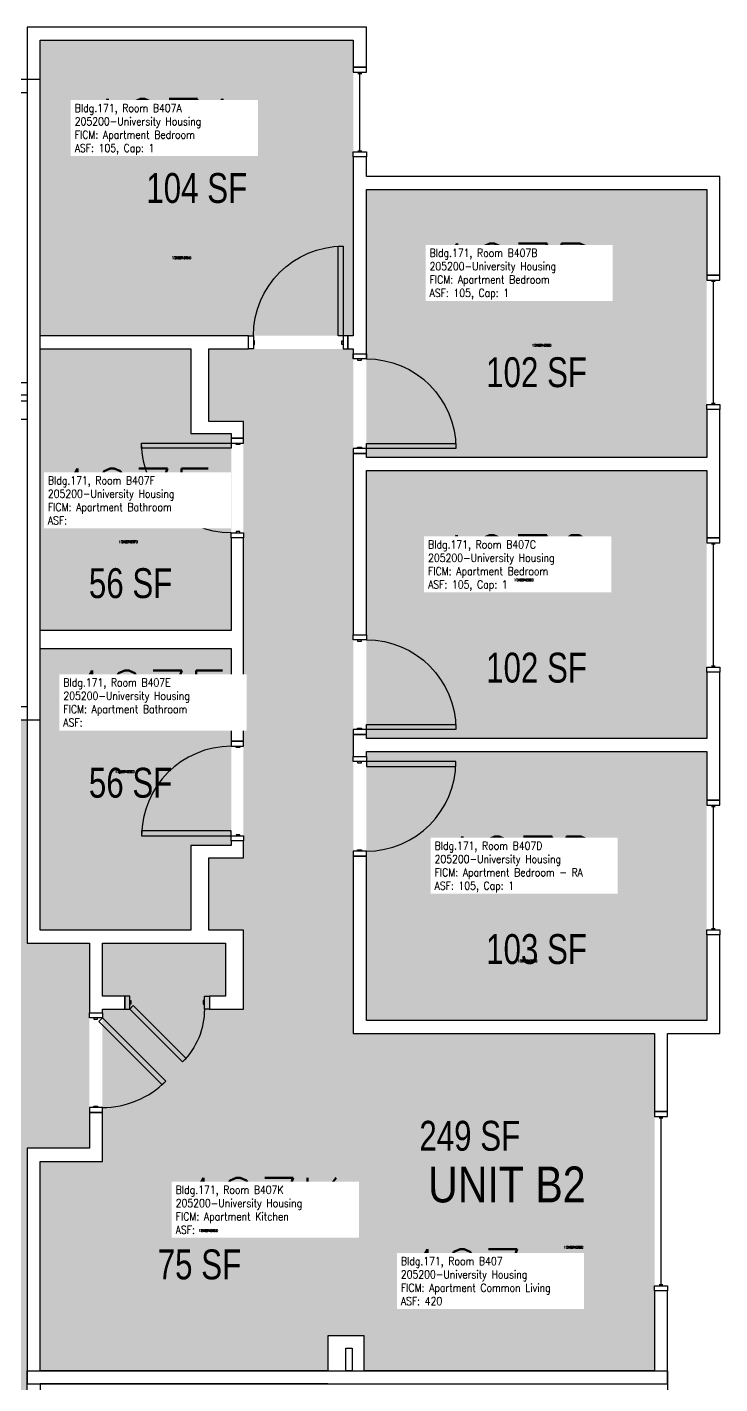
# Model space of a CAD drawing. Header units: inches. Extents: x -98 to 2219, y 102 to 2358.
# Drawn here: x 1934 to 2212, y 1813 to 2358 of the extents above; entities that cross this region are included whole.
import ezdxf
from ezdxf.enums import TextEntityAlignment as Align

# ---------------------------------------------------------------- set-up
doc = ezdxf.new("R2010")
doc.units = ezdxf.units.IN
doc.header["$LTSCALE"] = 96
doc.header["$MEASUREMENT"] = 0
for name, color, linetype in [('A-Area-Iden', 1, 'Continuous'), ('A-Door', 2, 'Continuous'), ('A-Glaz', 1, 'Continuous'), ('A-IDEN-RNUM', 7, 'Continuous'), ('A-IDEN-SNUM', 4, 'Continuous'), ('A-IDEN-VNUM', 4, 'Continuous'), ('A-Wall', 5, 'Continuous'), ('AREA-TEXT', 3, 'Continuous'), ('Rooms-Category-Color', 7, 'Continuous'), ('Rooms-College-Color', 7, 'Continuous'), ('Rooms-Department-Color', 7, 'Continuous'), ('Rooms-Division-Color', 7, 'Continuous'), ('Rooms-Information', 7, 'Continuous')]:
    doc.layers.add(name, color=color, linetype=linetype)
doc.styles.add('AREA', font='arial.ttf', dxfattribs={"width": 0.75, "height": 12})
doc.styles.add('ROOMSNUMBER', font='txt.shx', dxfattribs={"height": 0.03})
doc.styles.add('ROOMVNUMBER', font='simplex.shx', dxfattribs={"width": 0.85})
doc.styles.get("Standard").update_dxf_attribs({"font": 'ARIALN.TTF'})

msp = doc.modelspace()

# ---------------------------------------------------------------- hatches: boundary and pattern name
at = {"layer": 'Rooms-Category-Color', "true_color": 0x728ef3}
for points in [[(1939.17, 2352.44), (2064.92, 2352.44), (2064.92, 2233.69), (1939.17, 2233.69)], [(2070.17, 2292.44), (2206.92, 2292.44), (2206.92, 2184.82), (2070.17, 2184.82)], [(1939.17, 2228.44), (1999.67, 2228.44), (1999.67, 2194.44), (2015.92, 2194.44), (2015.92, 2115.3), (1939.17, 2115.3)], [(2069.3, 1817.94), (2069.3, 1902.08), (1964.17, 1902.08), (1964.17, 1963.21), (1973.12, 1963.21), (1973.12, 1968.46), (1964.17, 1968.46), (1964.17, 1989.66), (2013.55, 1989.66), (2013.55, 1968.46), (2007.12, 1968.46), (2007.12, 1963.21), (2020.8, 1963.21), (2020.8, 1994.91), (2006.92, 1994.91), (2006.92, 2023.66), (2020.8, 2023.66), (2020.8, 2199.69), (2006.92, 2199.69), (2006.92, 2228.44), (2064.92, 2228.44), (2064.92, 1953.44), (2185.92, 1953.44), (2185.92, 1817.94)], [(2070.17, 2179.57), (2206.92, 2179.57), (2206.92, 2071.94), (2070.17, 2071.94)], [(1939.17, 2108.05), (2015.92, 2108.05), (2015.92, 2028.91), (1999.67, 2028.91), (1999.67, 1994.91), (1939.17, 1994.91)], [(2206.92, 1958.69), (2206.92, 2066.69), (2070.17, 2066.69), (2070.17, 1958.69)], [(1939.17, 1902.08), (2069.3, 1902.08), (2069.3, 1831.94), (2054.67, 1831.94), (2054.67, 1817.94), (1939.17, 1817.94)]]:
    msp.add_hatch(color=171, dxfattribs=at).paths.add_polyline_path(points)
at = {"layer": 'Rooms-Category-Color', "true_color": 0xadadad}
for points in [[(1166.9, 2091.84), (1251.3, 2007.44), (1641.05, 2007.44), (1641.05, 1974.06), (1848.92, 1974.06), (1848.92, 1907.33), (1873.92, 1907.33), (1958.92, 1907.33), (1958.92, 1989.66), (1933.92, 1989.66), (1933.92, 2079.44), (1844.53, 2079.44), (1844.53, 2104.44), (1762.2, 2104.44), (1762.2, 2079.44), (1264.5, 2079.44), (1209.5, 2134.44)], [(1933.92, 1907.33), (1873.92, 1907.33), (1873.92, 1787.42), (1848.92, 1787.42), (1848.92, 1705.09), (1873.92, 1705.09), (1873.92, 1171.68), (1958.51, 1171.41), (1933.92, 1196), (1933.92, 1640.97), (1958.92, 1640.97), (1958.92, 1723.3), (1933.92, 1723.3)]]:
    msp.add_hatch(color=253, dxfattribs=at).paths.add_polyline_path(points)
at = {"layer": 'Rooms-College-Color', "true_color": 0xadadad}
for points in [[(1939.17, 2352.44), (2064.92, 2352.44), (2064.92, 2233.69), (1939.17, 2233.69)], [(2070.17, 2292.44), (2206.92, 2292.44), (2206.92, 2184.82), (2070.17, 2184.82)], [(1939.17, 2228.44), (1999.67, 2228.44), (1999.67, 2194.44), (2015.92, 2194.44), (2015.92, 2115.3), (1939.17, 2115.3)], [(2069.3, 1817.94), (2069.3, 1902.08), (1964.17, 1902.08), (1964.17, 1963.21), (1973.12, 1963.21), (1973.12, 1968.46), (1964.17, 1968.46), (1964.17, 1989.66), (2013.55, 1989.66), (2013.55, 1968.46), (2007.12, 1968.46), (2007.12, 1963.21), (2020.8, 1963.21), (2020.8, 1994.91), (2006.92, 1994.91), (2006.92, 2023.66), (2020.8, 2023.66), (2020.8, 2199.69), (2006.92, 2199.69), (2006.92, 2228.44), (2064.92, 2228.44), (2064.92, 1953.44), (2185.92, 1953.44), (2185.92, 1817.94)], [(2070.17, 2179.57), (2206.92, 2179.57), (2206.92, 2071.94), (2070.17, 2071.94)], [(1166.9, 2091.84), (1251.3, 2007.44), (1641.05, 2007.44), (1641.05, 1974.06), (1848.92, 1974.06), (1848.92, 1907.33), (1873.92, 1907.33), (1958.92, 1907.33), (1958.92, 1989.66), (1933.92, 1989.66), (1933.92, 2079.44), (1844.53, 2079.44), (1844.53, 2104.44), (1762.2, 2104.44), (1762.2, 2079.44), (1264.5, 2079.44), (1209.5, 2134.44)], [(1939.17, 2108.05), (2015.92, 2108.05), (2015.92, 2028.91), (1999.67, 2028.91), (1999.67, 1994.91), (1939.17, 1994.91)], [(2206.92, 1958.69), (2206.92, 2066.69), (2070.17, 2066.69), (2070.17, 1958.69)], [(1933.92, 1907.33), (1873.92, 1907.33), (1873.92, 1787.42), (1848.92, 1787.42), (1848.92, 1705.09), (1873.92, 1705.09), (1873.92, 1171.68), (1958.51, 1171.41), (1933.92, 1196), (1933.92, 1640.97), (1958.92, 1640.97), (1958.92, 1723.3), (1933.92, 1723.3)], [(1939.17, 1902.08), (2069.3, 1902.08), (2069.3, 1831.94), (2054.67, 1831.94), (2054.67, 1817.94), (1939.17, 1817.94)]]:
    msp.add_hatch(color=253, dxfattribs=at).paths.add_polyline_path(points)
at = {"layer": 'Rooms-Department-Color', "true_color": 0x604aed}
for points in [[(1939.17, 2352.44), (2064.92, 2352.44), (2064.92, 2233.69), (1939.17, 2233.69)], [(2070.17, 2292.44), (2206.92, 2292.44), (2206.92, 2184.82), (2070.17, 2184.82)], [(1939.17, 2228.44), (1999.67, 2228.44), (1999.67, 2194.44), (2015.92, 2194.44), (2015.92, 2115.3), (1939.17, 2115.3)], [(2069.3, 1817.94), (2069.3, 1902.08), (1964.17, 1902.08), (1964.17, 1963.21), (1973.12, 1963.21), (1973.12, 1968.46), (1964.17, 1968.46), (1964.17, 1989.66), (2013.55, 1989.66), (2013.55, 1968.46), (2007.12, 1968.46), (2007.12, 1963.21), (2020.8, 1963.21), (2020.8, 1994.91), (2006.92, 1994.91), (2006.92, 2023.66), (2020.8, 2023.66), (2020.8, 2199.69), (2006.92, 2199.69), (2006.92, 2228.44), (2064.92, 2228.44), (2064.92, 1953.44), (2185.92, 1953.44), (2185.92, 1817.94)], [(2070.17, 2179.57), (2206.92, 2179.57), (2206.92, 2071.94), (2070.17, 2071.94)], [(1939.17, 2108.05), (2015.92, 2108.05), (2015.92, 2028.91), (1999.67, 2028.91), (1999.67, 1994.91), (1939.17, 1994.91)], [(2206.92, 1958.69), (2206.92, 2066.69), (2070.17, 2066.69), (2070.17, 1958.69)], [(1939.17, 1902.08), (2069.3, 1902.08), (2069.3, 1831.94), (2054.67, 1831.94), (2054.67, 1817.94), (1939.17, 1817.94)]]:
    msp.add_hatch(color=173, dxfattribs=at).paths.add_polyline_path(points)
at = {"layer": 'Rooms-Department-Color', "true_color": 0xacacac}
for points in [[(1166.9, 2091.84), (1251.3, 2007.44), (1641.05, 2007.44), (1641.05, 1974.06), (1848.92, 1974.06), (1848.92, 1907.33), (1873.92, 1907.33), (1958.92, 1907.33), (1958.92, 1989.66), (1933.92, 1989.66), (1933.92, 2079.44), (1844.53, 2079.44), (1844.53, 2104.44), (1762.2, 2104.44), (1762.2, 2079.44), (1264.5, 2079.44), (1209.5, 2134.44)], [(1933.92, 1907.33), (1873.92, 1907.33), (1873.92, 1787.42), (1848.92, 1787.42), (1848.92, 1705.09), (1873.92, 1705.09), (1873.92, 1171.68), (1958.51, 1171.41), (1933.92, 1196), (1933.92, 1640.97), (1958.92, 1640.97), (1958.92, 1723.3), (1933.92, 1723.3)]]:
    msp.add_hatch(color=253, dxfattribs=at).paths.add_polyline_path(points)
at = {"layer": 'Rooms-Division-Color', "true_color": 0x604aed}
for points in [[(1939.17, 2352.44), (2064.92, 2352.44), (2064.92, 2233.69), (1939.17, 2233.69)], [(2070.17, 2292.44), (2206.92, 2292.44), (2206.92, 2184.82), (2070.17, 2184.82)], [(1939.17, 2228.44), (1999.67, 2228.44), (1999.67, 2194.44), (2015.92, 2194.44), (2015.92, 2115.3), (1939.17, 2115.3)], [(2069.3, 1817.94), (2069.3, 1902.08), (1964.17, 1902.08), (1964.17, 1963.21), (1973.12, 1963.21), (1973.12, 1968.46), (1964.17, 1968.46), (1964.17, 1989.66), (2013.55, 1989.66), (2013.55, 1968.46), (2007.12, 1968.46), (2007.12, 1963.21), (2020.8, 1963.21), (2020.8, 1994.91), (2006.92, 1994.91), (2006.92, 2023.66), (2020.8, 2023.66), (2020.8, 2199.69), (2006.92, 2199.69), (2006.92, 2228.44), (2064.92, 2228.44), (2064.92, 1953.44), (2185.92, 1953.44), (2185.92, 1817.94)], [(2070.17, 2179.57), (2206.92, 2179.57), (2206.92, 2071.94), (2070.17, 2071.94)], [(1939.17, 2108.05), (2015.92, 2108.05), (2015.92, 2028.91), (1999.67, 2028.91), (1999.67, 1994.91), (1939.17, 1994.91)], [(2206.92, 1958.69), (2206.92, 2066.69), (2070.17, 2066.69), (2070.17, 1958.69)], [(1939.17, 1902.08), (2069.3, 1902.08), (2069.3, 1831.94), (2054.67, 1831.94), (2054.67, 1817.94), (1939.17, 1817.94)]]:
    msp.add_hatch(color=173, dxfattribs=at).paths.add_polyline_path(points)
at = {"layer": 'Rooms-Division-Color', "true_color": 0xadadad}
for points in [[(1166.9, 2091.84), (1251.3, 2007.44), (1641.05, 2007.44), (1641.05, 1974.06), (1848.92, 1974.06), (1848.92, 1907.33), (1873.92, 1907.33), (1958.92, 1907.33), (1958.92, 1989.66), (1933.92, 1989.66), (1933.92, 2079.44), (1844.53, 2079.44), (1844.53, 2104.44), (1762.2, 2104.44), (1762.2, 2079.44), (1264.5, 2079.44), (1209.5, 2134.44)], [(1933.92, 1907.33), (1873.92, 1907.33), (1873.92, 1787.42), (1848.92, 1787.42), (1848.92, 1705.09), (1873.92, 1705.09), (1873.92, 1171.68), (1958.51, 1171.41), (1933.92, 1196), (1933.92, 1640.97), (1958.92, 1640.97), (1958.92, 1723.3), (1933.92, 1723.3)]]:
    msp.add_hatch(color=253, dxfattribs=at).paths.add_polyline_path(points)

# ---------------------------------------------------------------- linework, layer by layer
at = {"layer": 'A-Door'}
for points in [[(2060.8, 2233.69), (2058.8, 2233.69), (2058.8, 2269.69), (2060.8, 2269.69)], [(2060.8, 2233.69), (2058.8, 2233.69), (2058.8, 2269.69), (2060.8, 2269.69)], [(2024.8, 2228.44), (2022.8, 2228.44), (2022.8, 2233.69), (2024.8, 2233.69)], [(2024.8, 2228.44), (2022.8, 2228.44), (2022.8, 2233.69), (2024.8, 2233.69)], [(2024.8, 2230.19), (2025.3, 2230.19), (2025.3, 2231.69), (2024.8, 2231.69)], [(2024.8, 2230.19), (2025.3, 2230.19), (2025.3, 2231.69), (2024.8, 2231.69)], [(2060.8, 2230.19), (2060.3, 2230.19), (2060.3, 2231.69), (2060.8, 2231.69)], [(2060.8, 2230.19), (2060.3, 2230.19), (2060.3, 2231.69), (2060.8, 2231.69)], [(2060.8, 2228.44), (2062.8, 2228.44), (2062.8, 2233.69), (2060.8, 2233.69)], [(2060.8, 2228.44), (2062.8, 2228.44), (2062.8, 2233.69), (2060.8, 2233.69)], [(2064.92, 2224.44), (2064.92, 2226.44), (2070.17, 2226.44), (2070.17, 2224.44)], [(2066.67, 2224.44), (2066.67, 2223.94), (2068.17, 2223.94), (2068.17, 2224.44)], [(2020.8, 2190.55), (2020.8, 2192.55), (2015.92, 2192.55), (2015.92, 2190.55)], [(2020.8, 2190.55), (2020.8, 2192.55), (2015.92, 2192.55), (2015.92, 2190.55)], [(2015.92, 2190.55), (2015.92, 2188.55), (1979.92, 2188.55), (1979.92, 2190.55)], [(2015.92, 2190.55), (2015.92, 2188.55), (1979.92, 2188.55), (1979.92, 2190.55)], [(2019.42, 2190.55), (2019.42, 2190.05), (2017.92, 2190.05), (2017.92, 2190.55)], [(2019.42, 2190.55), (2019.42, 2190.05), (2017.92, 2190.05), (2017.92, 2190.55)], [(2064.92, 2188.44), (2064.92, 2186.44), (2070.17, 2186.44), (2070.17, 2188.44)], [(2066.67, 2188.44), (2066.67, 2188.94), (2068.17, 2188.94), (2068.17, 2188.44)], [(2070.17, 2188.44), (2070.17, 2190.44), (2106.17, 2190.44), (2106.17, 2188.44)], [(2020.8, 2154.55), (2020.8, 2152.55), (2015.92, 2152.55), (2015.92, 2154.55)], [(2020.8, 2154.55), (2020.8, 2152.55), (2015.92, 2152.55), (2015.92, 2154.55)], [(2019.42, 2154.55), (2019.42, 2155.05), (2017.92, 2155.05), (2017.92, 2154.55)], [(2019.42, 2154.55), (2019.42, 2155.05), (2017.92, 2155.05), (2017.92, 2154.55)], [(2064.92, 2111.57), (2064.92, 2113.57), (2070.17, 2113.57), (2070.17, 2111.57)], [(2064.92, 2111.57), (2064.92, 2113.57), (2070.17, 2113.57), (2070.17, 2111.57)], [(2066.67, 2111.57), (2066.67, 2111.07), (2068.17, 2111.07), (2068.17, 2111.57)], [(2066.67, 2111.57), (2066.67, 2111.07), (2068.17, 2111.07), (2068.17, 2111.57)], [(2070.17, 2075.57), (2070.17, 2077.57), (2106.17, 2077.57), (2106.17, 2075.57)], [(2070.17, 2075.57), (2070.17, 2077.57), (2106.17, 2077.57), (2106.17, 2075.57)], [(2064.92, 2075.57), (2064.92, 2073.57), (2070.17, 2073.57), (2070.17, 2075.57)], [(2064.92, 2075.57), (2064.92, 2073.57), (2070.17, 2073.57), (2070.17, 2075.57)], [(2066.67, 2075.57), (2066.67, 2076.07), (2068.17, 2076.07), (2068.17, 2075.57)], [(2066.67, 2075.57), (2066.67, 2076.07), (2068.17, 2076.07), (2068.17, 2075.57)], [(2020.8, 2068.8), (2020.8, 2070.8), (2015.92, 2070.8), (2015.92, 2068.8)], [(2020.8, 2068.8), (2020.8, 2070.8), (2015.92, 2070.8), (2015.92, 2068.8)], [(2019.42, 2068.8), (2019.42, 2068.3), (2017.92, 2068.3), (2017.92, 2068.8)], [(2019.42, 2068.8), (2019.42, 2068.3), (2017.92, 2068.3), (2017.92, 2068.8)], [(2064.92, 2062.69), (2064.92, 2064.69), (2070.17, 2064.69), (2070.17, 2062.69)], [(2064.92, 2062.69), (2064.92, 2064.69), (2070.17, 2064.69), (2070.17, 2062.69)], [(2066.67, 2062.69), (2066.67, 2062.19), (2068.17, 2062.19), (2068.17, 2062.69)], [(2066.67, 2062.69), (2066.67, 2062.19), (2068.17, 2062.19), (2068.17, 2062.69)], [(2070.17, 2062.69), (2070.17, 2060.69), (2106.17, 2060.69), (2106.17, 2062.69)], [(2070.17, 2062.69), (2070.17, 2060.69), (2106.17, 2060.69), (2106.17, 2062.69)], [(2015.92, 2032.8), (2015.92, 2034.8), (1979.92, 2034.8), (1979.92, 2032.8)], [(2015.92, 2032.8), (2015.92, 2034.8), (1979.92, 2034.8), (1979.92, 2032.8)], [(2019.42, 2032.8), (2019.42, 2033.3), (2017.92, 2033.3), (2017.92, 2032.8)], [(2019.42, 2032.8), (2019.42, 2033.3), (2017.92, 2033.3), (2017.92, 2032.8)], [(2020.8, 2032.8), (2020.8, 2030.8), (2015.92, 2030.8), (2015.92, 2032.8)], [(2020.8, 2032.8), (2020.8, 2030.8), (2015.92, 2030.8), (2015.92, 2032.8)], [(2064.92, 2026.69), (2064.92, 2024.69), (2070.17, 2024.69), (2070.17, 2026.69)], [(2064.92, 2026.69), (2064.92, 2024.69), (2070.17, 2024.69), (2070.17, 2026.69)], [(2066.67, 2026.69), (2066.67, 2027.19), (2068.17, 2027.19), (2068.17, 2026.69)], [(2066.67, 2026.69), (2066.67, 2027.19), (2068.17, 2027.19), (2068.17, 2026.69)], [(1975.12, 1968.46), (1973.12, 1968.46), (1973.12, 1963.21), (1975.12, 1963.21)], [(1975.12, 1968.46), (1973.12, 1968.46), (1973.12, 1963.21), (1975.12, 1963.21)], [(2005.12, 1968.46), (2007.12, 1968.46), (2007.12, 1963.21), (2005.12, 1963.21)], [(2005.12, 1968.46), (2007.12, 1968.46), (2007.12, 1963.21), (2005.12, 1963.21)], [(1975.12, 1966.71), (1975.62, 1966.71), (1975.62, 1965.21), (1975.12, 1965.21)], [(1975.12, 1966.71), (1975.62, 1966.71), (1975.62, 1965.21), (1975.12, 1965.21)], [(1975.12, 1963.21), (1976.54, 1964.62), (1997.75, 1943.41), (1996.34, 1942)], [(1975.12, 1963.21), (1976.54, 1964.62), (1997.75, 1943.41), (1996.34, 1942)], [(2005.12, 1966.71), (2004.62, 1966.71), (2004.62, 1965.21), (2005.12, 1965.21)], [(2005.12, 1966.71), (2004.62, 1966.71), (2004.62, 1965.21), (2005.12, 1965.21)], [(1958.92, 1959.72), (1958.92, 1961.72), (1964.17, 1961.72), (1964.17, 1959.72)], [(1958.92, 1959.72), (1958.92, 1961.72), (1964.17, 1961.72), (1964.17, 1959.72)], [(1960.67, 1959.72), (1960.67, 1959.22), (1962.17, 1959.22), (1962.17, 1959.72)], [(1960.67, 1959.72), (1960.67, 1959.22), (1962.17, 1959.22), (1962.17, 1959.72)], [(1964.17, 1959.72), (1962.76, 1958.31), (1988.21, 1932.85), (1989.63, 1934.27)], [(1964.17, 1959.72), (1962.76, 1958.31), (1988.21, 1932.85), (1989.63, 1934.27)], [(1960.67, 1923.72), (1960.67, 1924.22), (1962.17, 1924.22), (1962.17, 1923.72)], [(1960.67, 1923.72), (1960.67, 1924.22), (1962.17, 1924.22), (1962.17, 1923.72)], [(1958.92, 1923.72), (1958.92, 1921.72), (1964.17, 1921.72), (1964.17, 1923.72)], [(1958.92, 1923.72), (1958.92, 1921.72), (1964.17, 1921.72), (1964.17, 1923.72)]]:
    msp.add_lwpolyline(points, close=True, dxfattribs=at)
at = {"layer": 'A-Door', "extrusion": (0, 0, -1)}
for centre, radius, start, end in [((-2060.8, 2233.69), 36, 0, 90), ((-2060.8, 2233.69), 36, 0, 90), ((-2070.17, 2188.44), 36, 90, 180), ((-2015.92, 2190.55), 36, 270, 0), ((-2015.92, 2190.55), 36, 270, 0), ((-2070.17, 2075.57), 36, 90, 180), ((-2070.17, 2075.57), 36, 90, 180), ((-1975.12, 1963.21), 30, 180, 225), ((-1975.12, 1963.21), 30, 180, 225)]:
    msp.add_arc(centre, radius, start, end, dxfattribs=at)
at = {"layer": 'A-Door'}
for centre, start, end in [((2015.92, 2032.8), 90, 180), ((2015.92, 2032.8), 90, 180), ((2070.17, 2062.69), 270, 0), ((2070.17, 2062.69), 270, 0), ((1964.17, 1959.72), 270, 315), ((1964.17, 1959.72), 270, 315)]:
    msp.add_arc(centre, 36, start, end, dxfattribs=at)
at = {"layer": 'A-Glaz'}
for p, q in [((2066.8, 2339.06), (2068.3, 2339.06)), ((2066.8, 2339.06), (2068.3, 2339.06)), ((2067.55, 2308.06), (2067.55, 2339.06)), ((2067.55, 2308.06), (2067.55, 2339.06)), ((2066.8, 2308.06), (2068.3, 2308.06)), ((2066.8, 2308.06), (2068.3, 2308.06)), ((2208.8, 2255.59), (2210.3, 2255.59)), ((2208.8, 2255.59), (2210.3, 2255.59)), ((2209.55, 2206.59), (2209.55, 2255.59)), ((2209.55, 2206.59), (2209.55, 2255.59)), ((2208.8, 2206.59), (2210.3, 2206.59)), ((2208.8, 2206.59), (2210.3, 2206.59)), ((2208.8, 2150.07), (2210.3, 2150.07)), ((2208.8, 2150.07), (2210.3, 2150.07)), ((2209.55, 2101.07), (2209.55, 2150.07)), ((2209.55, 2101.07), (2209.55, 2150.07)), ((2208.8, 2101.07), (2210.3, 2101.07)), ((2208.8, 2101.07), (2210.3, 2101.07)), ((2208.8, 2044.6), (2210.3, 2044.6)), ((2208.8, 2044.6), (2210.3, 2044.6)), ((2209.55, 1995.6), (2209.55, 2044.6)), ((2209.55, 1995.6), (2209.55, 2044.6)), ((2208.8, 1995.6), (2210.3, 1995.6)), ((2208.8, 1995.6), (2210.3, 1995.6)), ((2187.8, 1919.56), (2189.3, 1919.56)), ((2187.8, 1919.56), (2189.3, 1919.56)), ((2188.55, 1852.56), (2188.55, 1919.56)), ((2188.55, 1852.56), (2188.55, 1919.56)), ((2187.8, 1852.56), (2189.3, 1852.56)), ((2187.8, 1852.56), (2189.3, 1852.56))]:
    msp.add_line(p, q, dxfattribs=at)
for points in [[(2070.17, 2339.56), (2070.17, 2341.56), (2064.92, 2341.56), (2064.92, 2339.56)], [(2070.17, 2339.56), (2070.17, 2341.56), (2064.92, 2341.56), (2064.92, 2339.56)], [(2070.17, 2307.56), (2070.17, 2305.56), (2064.92, 2305.56), (2064.92, 2307.56)], [(2070.17, 2307.56), (2070.17, 2305.56), (2064.92, 2305.56), (2064.92, 2307.56)], [(2212.17, 2256.09), (2212.17, 2258.09), (2206.92, 2258.09), (2206.92, 2256.09)], [(2212.17, 2256.09), (2212.17, 2258.09), (2206.92, 2258.09), (2206.92, 2256.09)], [(2212.17, 2206.09), (2212.17, 2204.09), (2206.92, 2204.09), (2206.92, 2206.09)], [(2212.17, 2206.09), (2212.17, 2204.09), (2206.92, 2204.09), (2206.92, 2206.09)], [(2212.17, 2150.57), (2212.17, 2152.57), (2206.92, 2152.57), (2206.92, 2150.57)], [(2212.17, 2150.57), (2212.17, 2152.57), (2206.92, 2152.57), (2206.92, 2150.57)], [(2212.17, 2100.57), (2212.17, 2098.57), (2206.92, 2098.57), (2206.92, 2100.57)], [(2212.17, 2100.57), (2212.17, 2098.57), (2206.92, 2098.57), (2206.92, 2100.57)], [(2212.17, 2045.1), (2212.17, 2047.1), (2206.92, 2047.1), (2206.92, 2045.1)], [(2212.17, 2045.1), (2212.17, 2047.1), (2206.92, 2047.1), (2206.92, 2045.1)], [(2212.17, 1995.1), (2212.17, 1993.1), (2206.92, 1993.1), (2206.92, 1995.1)], [(2212.17, 1995.1), (2212.17, 1993.1), (2206.92, 1993.1), (2206.92, 1995.1)], [(2191.17, 1920.06), (2191.17, 1922.06), (2185.92, 1922.06), (2185.92, 1920.06)], [(2191.17, 1920.06), (2191.17, 1922.06), (2185.92, 1922.06), (2185.92, 1920.06)], [(2191.17, 1852.06), (2191.17, 1850.06), (2185.92, 1850.06), (2185.92, 1852.06)], [(2191.17, 1852.06), (2191.17, 1850.06), (2185.92, 1850.06), (2185.92, 1852.06)]]:
    msp.add_lwpolyline(points, close=True, dxfattribs=at)
at = {"layer": 'A-Wall'}
for p, q in [((2070.17, 2357.69), (1933.92, 2357.69)), ((1933.92, 2357.69), (1933.92, 2229.07)), ((2070.17, 2357.69), (1933.92, 2357.69)), ((1933.92, 2357.69), (1933.92, 2229.07)), ((2070.17, 2341.56), (2070.17, 2357.69)), ((2070.17, 2341.56), (2070.17, 2357.69)), ((1939.17, 2352.44), (2064.92, 2352.44)), ((1939.17, 2233.69), (1939.17, 2352.44)), ((1939.17, 2352.44), (2064.92, 2352.44)), ((1939.17, 2233.69), (1939.17, 2352.44)), ((2064.92, 2352.44), (2064.92, 2341.56)), ((2064.92, 2352.44), (2064.92, 2341.56)), ((2064.92, 2341.56), (2070.17, 2341.56)), ((2064.92, 2341.56), (2070.17, 2341.56)), ((1939.17, 2336.69), (1901.81, 2336.69)), ((1939.17, 2079.44), (1939.17, 2336.69)), ((1901.81, 2331.44), (1933.92, 2331.44)), ((1933.92, 2331.44), (1933.92, 2214.82)), ((2070.17, 2305.56), (2064.92, 2305.56)), ((2064.92, 2305.56), (2064.92, 2297.07)), ((2070.17, 2305.56), (2064.92, 2305.56)), ((2064.92, 2305.56), (2064.92, 2297.07)), ((2070.17, 2297.69), (2070.17, 2305.56)), ((2070.17, 2297.69), (2070.17, 2305.56)), ((2064.92, 2297.07), (2064.92, 2233.69)), ((2064.92, 2297.07), (2064.92, 2233.69)), ((2212.17, 2297.69), (2070.17, 2297.69)), ((2212.17, 2297.69), (2070.17, 2297.69)), ((2212.17, 2258.09), (2212.17, 2297.69)), ((2212.17, 2258.09), (2212.17, 2297.69)), ((2070.17, 2292.44), (2206.92, 2292.44)), ((2070.17, 2292.44), (2206.92, 2292.44)), ((2070.17, 2224.44), (2070.17, 2292.44)), ((2070.17, 2224.44), (2070.17, 2292.44)), ((2206.92, 2292.44), (2206.92, 2258.09)), ((2206.92, 2292.44), (2206.92, 2258.09)), ((2206.92, 2258.09), (2212.17, 2258.09)), ((2206.92, 2258.09), (2212.17, 2258.09)), ((1933.92, 2229.07), (1933.92, 1989.66)), ((1933.92, 2229.07), (1933.92, 1989.66)), ((2020.17, 2233.69), (1939.17, 2233.69)), ((2020.17, 2233.69), (1939.17, 2233.69)), ((2022.8, 2233.69), (2020.17, 2233.69)), ((2022.8, 2233.69), (2020.17, 2233.69)), ((2022.8, 2228.44), (2022.8, 2233.69)), ((2022.8, 2228.44), (2022.8, 2233.69)), ((2064.92, 2233.69), (2062.8, 2233.69)), ((2062.8, 2233.69), (2062.8, 2228.44)), ((2064.92, 2233.69), (2062.8, 2233.69)), ((2062.8, 2233.69), (2062.8, 2228.44)), ((1939.17, 2228.44), (1999.67, 2228.44)), ((1939.17, 2115.3), (1939.17, 2228.44)), ((1939.17, 2228.44), (1999.67, 2228.44)), ((1939.17, 2115.3), (1939.17, 2228.44)), ((1999.67, 2228.44), (1999.67, 2194.44)), ((1999.67, 2228.44), (1999.67, 2194.44)), ((2006.92, 2228.44), (2020.17, 2228.44)), ((2006.92, 2199.32), (2006.92, 2228.44)), ((2006.92, 2228.44), (2020.17, 2228.44)), ((2006.92, 2199.32), (2006.92, 2228.44)), ((2020.17, 2228.44), (2022.8, 2228.44)), ((2020.17, 2228.44), (2022.8, 2228.44)), ((2062.8, 2228.44), (2064.92, 2228.44)), ((2062.8, 2228.44), (2064.92, 2228.44)), ((2064.92, 2228.44), (2064.92, 2224.44)), ((2064.92, 2228.44), (2064.92, 2224.44)), ((2064.92, 2226.44), (2070.17, 2226.44)), ((1933.92, 2214.82), (1919.92, 2214.82)), ((1924.8, 2209.94), (1933.92, 2209.94)), ((1933.92, 2207.44), (1924.8, 2207.44)), ((1933.92, 2209.94), (1933.92, 2207.44)), ((2212.17, 2204.09), (2206.92, 2204.09)), ((2206.92, 2204.09), (2206.92, 2184.82)), ((2212.17, 2204.09), (2206.92, 2204.09)), ((2206.92, 2204.09), (2206.92, 2184.82)), ((2206.92, 2204.09), (2206.92, 2184.82)), ((2212.17, 2152.57), (2212.17, 2204.09)), ((2212.17, 2152.57), (2212.17, 2204.09)), ((1919.92, 2200.19), (1933.92, 2200.19)), ((1933.92, 2200.19), (1933.92, 2084.69)), ((2020.8, 2199.32), (2006.92, 2199.32)), ((2020.8, 2199.32), (2006.92, 2199.32)), ((2020.8, 2192.55), (2020.8, 2199.32)), ((2020.8, 2192.55), (2020.8, 2199.32)), ((1999.67, 2194.44), (2015.92, 2194.44)), ((1999.67, 2194.44), (2015.92, 2194.44)), ((2015.92, 2194.44), (2015.92, 2192.55)), ((2015.92, 2194.44), (2015.92, 2192.55)), ((2015.92, 2192.55), (2020.8, 2192.55)), ((2015.92, 2192.55), (2020.8, 2192.55)), ((2064.92, 2188.44), (2064.92, 2113.57)), ((2064.92, 2188.44), (2064.92, 2113.57)), ((2070.17, 2186.44), (2064.92, 2186.44)), ((2070.17, 2184.82), (2070.17, 2190.44)), ((2070.17, 2184.82), (2070.17, 2190.44)), ((2070.17, 2184.82), (2070.17, 2186.44)), ((2206.92, 2184.82), (2070.17, 2184.82)), ((2070.17, 2113.57), (2070.17, 2179.57)), ((2070.17, 2113.57), (2070.17, 2179.57)), ((2070.17, 2179.57), (2206.92, 2179.57)), ((2206.92, 2179.57), (2206.92, 2152.57)), ((2206.92, 2179.57), (2206.92, 2152.57)), ((2206.92, 2179.57), (2206.92, 2152.57)), ((2020.8, 2152.55), (2015.92, 2152.55)), ((2015.92, 2152.55), (2015.92, 2115.3)), ((2020.8, 2152.55), (2015.92, 2152.55)), ((2015.92, 2152.55), (2015.92, 2115.3)), ((2020.8, 2070.8), (2020.8, 2152.55)), ((2020.8, 2070.8), (2020.8, 2152.55)), ((2206.92, 2152.57), (2212.17, 2152.57)), ((2206.92, 2152.57), (2212.17, 2152.57)), ((2015.92, 2115.3), (1939.17, 2115.3)), ((2015.92, 2115.3), (1939.17, 2115.3)), ((2064.92, 2113.57), (2070.17, 2113.57)), ((2064.92, 2113.57), (2070.17, 2113.57)), ((1939.17, 2108.05), (2015.92, 2108.05)), ((1939.17, 1994.91), (1939.17, 2108.05)), ((1939.17, 2108.05), (2015.92, 2108.05)), ((1939.17, 1994.91), (1939.17, 2108.05)), ((2015.92, 2108.05), (2015.92, 2070.8)), ((2015.92, 2108.05), (2015.92, 2070.8)), ((2212.17, 2098.57), (2206.92, 2098.57)), ((2206.92, 2098.57), (2206.92, 2071.94)), ((2212.17, 2098.57), (2206.92, 2098.57)), ((2206.92, 2098.57), (2206.92, 2071.94)), ((2212.17, 2047.1), (2212.17, 2098.57)), ((2212.17, 2047.1), (2212.17, 2098.57)), ((1933.92, 2084.69), (1849.78, 2084.69)), ((1844.53, 2079.44), (1939.17, 2079.44)), ((2070.17, 2073.57), (2064.92, 2073.57)), ((2064.92, 2073.57), (2064.92, 2064.69)), ((2070.17, 2073.57), (2064.92, 2073.57)), ((2064.92, 2073.57), (2064.92, 2064.69)), ((2070.17, 2071.94), (2070.17, 2073.57)), ((2070.17, 2071.94), (2070.17, 2073.57)), ((2206.92, 2071.94), (2070.17, 2071.94)), ((2206.92, 2071.94), (2070.17, 2071.94)), ((2015.92, 2070.8), (2020.8, 2070.8)), ((2015.92, 2070.8), (2020.8, 2070.8)), ((2070.17, 2066.69), (2206.92, 2066.69)), ((2070.17, 2064.69), (2070.17, 2066.69)), ((2070.17, 2066.69), (2206.92, 2066.69)), ((2070.17, 2064.69), (2070.17, 2066.69)), ((2206.92, 2066.69), (2206.92, 2047.1)), ((2206.92, 2066.69), (2206.92, 2047.1)), ((2064.92, 2064.69), (2070.17, 2064.69)), ((2064.92, 2064.69), (2070.17, 2064.69)), ((2206.92, 2047.1), (2212.17, 2047.1)), ((2206.92, 2047.1), (2212.17, 2047.1)), ((2015.92, 2028.91), (1999.67, 2028.91)), ((1999.67, 2028.91), (1999.67, 1994.91)), ((2015.92, 2028.91), (1999.67, 2028.91)), ((1999.67, 2028.91), (1999.67, 1994.91)), ((2020.8, 2030.8), (2015.92, 2030.8)), ((2015.92, 2030.8), (2015.92, 2028.91)), ((2020.8, 2030.8), (2015.92, 2030.8)), ((2015.92, 2030.8), (2015.92, 2028.91)), ((2020.8, 2024.03), (2020.8, 2030.8)), ((2020.8, 2024.03), (2020.8, 2030.8)), ((2006.92, 2024.03), (2020.8, 2024.03)), ((2006.92, 1994.91), (2006.92, 2024.03)), ((2006.92, 2024.03), (2020.8, 2024.03)), ((2006.92, 1994.91), (2006.92, 2024.03)), ((2070.17, 2024.69), (2064.92, 2024.69)), ((2064.92, 2024.69), (2064.92, 1953.44)), ((2070.17, 2024.69), (2064.92, 2024.69)), ((2064.92, 2024.69), (2064.92, 1953.44)), ((2070.17, 1958.69), (2070.17, 2024.69)), ((2070.17, 1958.69), (2070.17, 2024.69)), ((1999.67, 1994.91), (1939.17, 1994.91)), ((1999.67, 1994.91), (1939.17, 1994.91)), ((2020.8, 1994.91), (2006.92, 1994.91)), ((2020.8, 1994.91), (2006.92, 1994.91)), ((2020.8, 1963.21), (2020.8, 1994.91)), ((2020.8, 1963.21), (2020.8, 1994.91)), ((1933.92, 1989.66), (1958.92, 1989.66)), ((1933.92, 1989.66), (1958.92, 1989.66)), ((1958.92, 1989.66), (1958.92, 1961.72)), ((1958.92, 1989.66), (1958.92, 1961.72)), ((1964.17, 1968.46), (1964.17, 1989.66)), ((1964.17, 1989.66), (2013.55, 1989.66)), ((1964.17, 1968.46), (1964.17, 1989.66)), ((1964.17, 1989.66), (2013.55, 1989.66)), ((2013.55, 1989.66), (2013.55, 1968.46)), ((2013.55, 1989.66), (2013.55, 1968.46)), ((2212.17, 1993.1), (2206.92, 1993.1)), ((2206.92, 1993.1), (2206.92, 1958.69)), ((2212.17, 1993.1), (2206.92, 1993.1)), ((2206.92, 1993.1), (2206.92, 1958.69)), ((2212.17, 1953.44), (2212.17, 1993.1)), ((2212.17, 1953.44), (2212.17, 1993.1)), ((1973.12, 1968.46), (1964.17, 1968.46)), ((1973.12, 1968.46), (1964.17, 1968.46)), ((1973.12, 1963.21), (1973.12, 1968.46)), ((1973.12, 1963.21), (1973.12, 1968.46)), ((2013.55, 1968.46), (2007.12, 1968.46)), ((2007.12, 1968.46), (2007.12, 1963.21)), ((2013.55, 1968.46), (2007.12, 1968.46)), ((2007.12, 1968.46), (2007.12, 1963.21)), ((1964.17, 1963.21), (1973.12, 1963.21)), ((1964.17, 1961.72), (1964.17, 1963.21)), ((1964.17, 1963.21), (1973.12, 1963.21)), ((1964.17, 1961.72), (1964.17, 1963.21)), ((2007.12, 1963.21), (2020.8, 1963.21)), ((2007.12, 1963.21), (2020.8, 1963.21)), ((1958.92, 1961.72), (1964.17, 1961.72)), ((1958.92, 1961.72), (1964.17, 1961.72)), ((2206.92, 1958.69), (2070.17, 1958.69)), ((2206.92, 1958.69), (2070.17, 1958.69)), ((2064.92, 1953.44), (2185.92, 1953.44)), ((2064.92, 1953.44), (2185.92, 1953.44)), ((2185.92, 1953.44), (2185.92, 1922.06)), ((2185.92, 1953.44), (2185.92, 1922.06)), ((2191.17, 1953.44), (2212.17, 1953.44)), ((2191.17, 1922.06), (2191.17, 1953.44)), ((2191.17, 1953.44), (2212.17, 1953.44)), ((2191.17, 1922.06), (2191.17, 1953.44)), ((1964.17, 1921.72), (1958.92, 1921.72)), ((1958.92, 1921.72), (1958.92, 1907.33)), ((1964.17, 1921.72), (1958.92, 1921.72)), ((1958.92, 1921.72), (1958.92, 1907.33)), ((1964.17, 1902.08), (1964.17, 1921.72)), ((1964.17, 1902.08), (1964.17, 1921.72)), ((2185.92, 1922.06), (2191.17, 1922.06)), ((2185.92, 1922.06), (2191.17, 1922.06)), ((1933.92, 1907.33), (1933.92, 1812.69)), ((1958.92, 1907.33), (1933.92, 1907.33)), ((1933.92, 1907.33), (1933.92, 1812.69)), ((1958.92, 1907.33), (1933.92, 1907.33)), ((1939.17, 1817.94), (1939.17, 1902.08)), ((1939.17, 1902.08), (1964.17, 1902.08)), ((1939.17, 1817.94), (1939.17, 1902.08)), ((1939.17, 1902.08), (1964.17, 1902.08)), ((2191.17, 1850.06), (2185.92, 1850.06)), ((2185.92, 1850.06), (2185.92, 1817.94)), ((2191.17, 1850.06), (2185.92, 1850.06)), ((2185.92, 1850.06), (2185.92, 1817.94)), ((2191.17, 1812.69), (2191.17, 1850.06)), ((2191.17, 1812.69), (2191.17, 1850.06)), ((2054.67, 1831.94), (2054.67, 1817.94)), ((2069.3, 1831.94), (2054.67, 1831.94)), ((2054.67, 1831.94), (2054.67, 1817.94)), ((2069.3, 1831.94), (2054.67, 1831.94)), ((2069.3, 1817.94), (2069.3, 1831.94)), ((2069.3, 1817.94), (2069.3, 1831.94)), ((2061.92, 1817.94), (2061.92, 1827.07)), ((2061.92, 1827.07), (2064.42, 1827.07)), ((2061.92, 1817.94), (2061.92, 1827.07)), ((2061.92, 1827.07), (2064.42, 1827.07)), ((2064.42, 1827.07), (2064.42, 1817.94)), ((2064.42, 1827.07), (2064.42, 1817.94)), ((1933.92, 1723.3), (1933.92, 1817.94)), ((1933.92, 1817.94), (2191.17, 1817.94)), ((2054.67, 1817.94), (1939.17, 1817.94)), ((2054.67, 1817.94), (1939.17, 1817.94)), ((2064.42, 1817.94), (2061.92, 1817.94)), ((2064.42, 1817.94), (2061.92, 1817.94)), ((2185.92, 1817.94), (2069.3, 1817.94)), ((2185.92, 1817.94), (2069.3, 1817.94)), ((2191.17, 1817.94), (2191.17, 1780.57)), ((1933.92, 1812.69), (2191.17, 1812.69)), ((1933.92, 1812.69), (2191.17, 1812.69)), ((1939.17, 1812.69), (1939.17, 1728.55)), ((2054.67, 1812.69), (1939.17, 1812.69))]:
    msp.add_line(p, q, dxfattribs=at)

# ---------------------------------------------------------------- texts
at = {"layer": 'A-Area-Iden'}
msp.add_text('UNIT B2', height=14.4, dxfattribs=at).set_placement((2126.62, 1885.59), align=Align.CENTER)
at = {"layer": 'A-IDEN-RNUM', "style": 'ROOMSNUMBER', "width": 0.85}
for s, p in [('0407-A0', (1995.95, 2265.01)), ('0407-B0', (2140.61, 2229.9)), ('0407-F0', (1974.57, 2150.91)), ('0407-C0', (2133.41, 2135.58)), ('0407-E0', (1973.17, 2058.59)), ('0407-D0', (2134.92, 1982.56)), ('0407-K0', (2006.69, 1874.26)), ('0407-00', (2153.38, 1867.5))]:
    msp.add_text(s, height=1, dxfattribs=at).set_placement(p, align=Align.MIDDLE_CENTER)
at = {"layer": 'A-IDEN-SNUM', "style": 'ROOMSNUMBER', "width": 0.85}
for s, p in [('1710B407A0', (1995.95, 2265.01)), ('1710B407B0', (2140.61, 2229.9)), ('1710B407F0', (1974.57, 2150.91)), ('1710B407C0', (2133.41, 2135.58)), ('1710B407E0', (1973.17, 2058.59)), ('1710B407D0', (2134.92, 1982.56)), ('1710B407K0', (2006.69, 1874.26)), ('1710B40700', (2153.38, 1867.5))]:
    msp.add_text(s, height=1, dxfattribs=at).set_placement(p, align=Align.MIDDLE_CENTER)
at = {"layer": 'A-IDEN-VNUM', "style": 'ROOMVNUMBER', "width": 0.85}
for s, p in [('407A', (1987.65, 2317.7)), ('407B', (2129.25, 2259.51)), ('407F', (1975.49, 2169.18)), ('407C', (2129.12, 2142.37)), ('407E', (1981.71, 2088)), ('407D', (2131.27, 2021.37)), ('407K', (2027.3, 1884.22)), ('407', (2108.62, 1855.59))]:
    msp.add_text(s, height=22.5, dxfattribs=at).set_placement(p, align=Align.MIDDLE_CENTER)
at = {"layer": 'AREA-TEXT', "style": 'AREA', "width": 0.75}
for s, p in [('104 SF', (2002.05, 2293.07)), ('102 SF', (2138.55, 2219.08)), ('56 SF', (1975.49, 2134.34)), ('102 SF', (2138.55, 2100.41)), ('56 SF', (1975.49, 2054.17)), ('103 SF', (2138.55, 1987.35)), ('249 SF', (2111.73, 1912.35)), ('75 SF', (2003.13, 1860.68))]:
    msp.add_text(s, height=12, dxfattribs=at).set_placement(p, align=Align.MIDDLE_CENTER)

# ---------------------------------------------------------------- next in the draw order: texts
at = {"layer": 'Rooms-Information', "width": 72, "attachment_point": 7, "style": 'ROOMVNUMBER', "bg_fill": 3, "box_fill_scale": 1.5, "bg_fill_color": 256, "bg_fill_true_color": 13158600, "bg_fill_transparency": 0}
for s, insert, char_height in [('Bldg.171, Room B407A^M^J205200-University Housing^M^JFICM: Apartment Bedroom^M^JASF: 105, Cap: 1', (1953.04, 2306.45), 3.2143), ('Bldg.171, Room B407B^M^J205200-University Housing^M^JFICM: Apartment Bedroom^M^JASF: 105, Cap: 1', (2095.56, 2248.26), 3.2143), ('Bldg.171, Room B407F^M^J205200-University Housing^M^JFICM: Apartment Bathroom^M^JASF: ', (1942.25, 2157.93), 3.2143), ('Bldg.171, Room B407C^M^J205200-University Housing^M^JFICM: Apartment Bedroom^M^JASF: 105, Cap: 1', (2094.97, 2131.12), 3.2143), ('Bldg.171, Room B407E^M^J205200-University Housing^M^JFICM: Apartment Bathroom^M^JASF: ', (1948.47, 2076.75), 3.2143), ('Bldg.171, Room B407D^M^J205200-University Housing^M^JFICM: Apartment Bedroom - RA^M^JASF: 105, Cap: 1', (2097.57, 2010.12), 3.21429), ('Bldg.171, Room B407K^M^J205200-University Housing^M^JFICM: Apartment Kitchen^M^JASF: ', (1993.6, 1872.97), 3.2143), ('Bldg.171, Room B407^M^J205200-University Housing^M^JFICM: Apartment Common Living^M^JASF: 420', (2084.03, 1844.34), 3.2143)]:
    msp.add_mtext(s, dxfattribs=dict(at, insert=insert, char_height=char_height))

doc.saveas('drawing.dxf')
